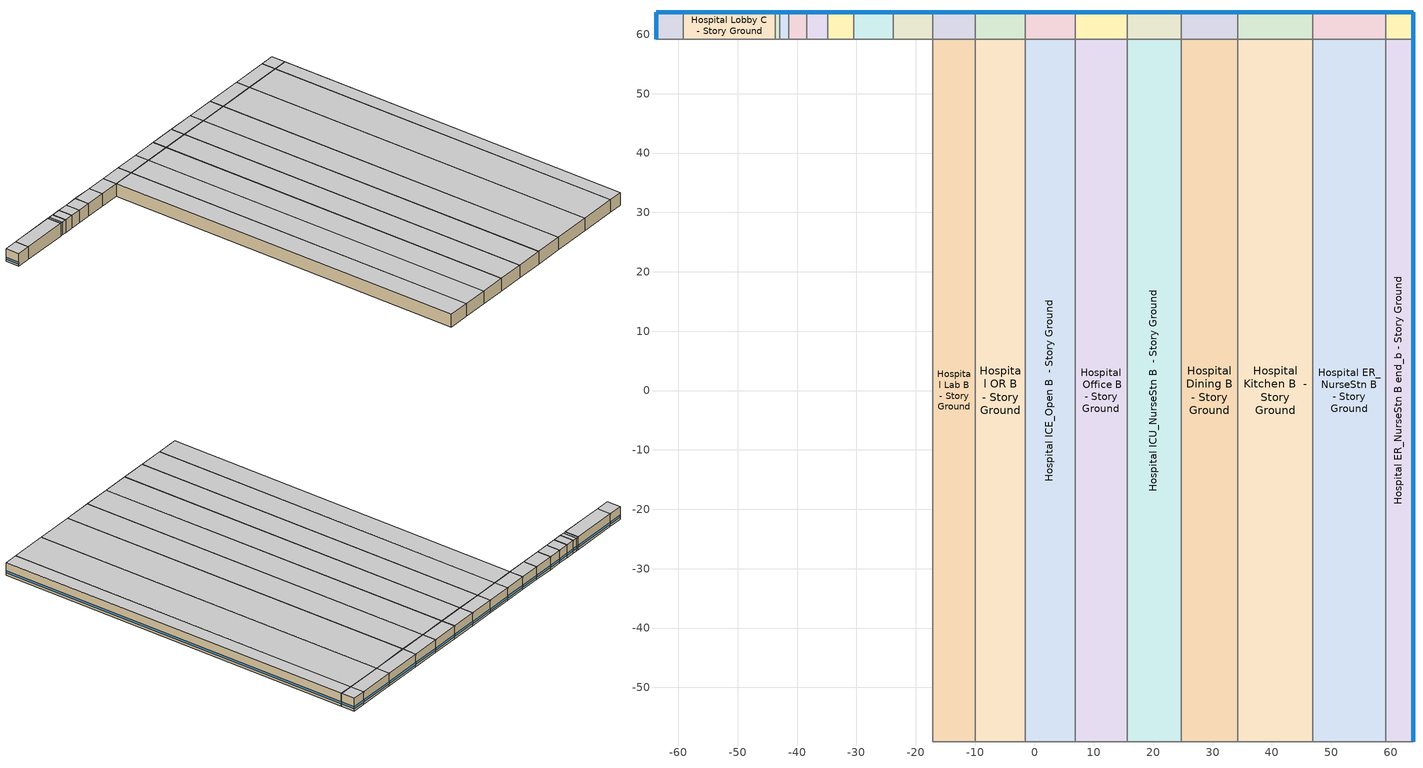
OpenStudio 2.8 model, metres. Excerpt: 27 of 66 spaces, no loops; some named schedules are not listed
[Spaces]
Hospital Lobby C end_a - Story Ground
 floor ground: -63.75,59.18 -63.75,63.75 -59.18,63.75 -59.18,59.18 z0
 wall outside: -59.18,63.75 -63.75,63.75 -63.75,59.18 z0:4.27
 wall to Hospital Lobby C  - Story Ground: -59.18,59.18 -59.18,63.75 z0:4.27
 wall to Hospital Lobby B end_a - Story Ground: -63.75,59.18 -59.18,59.18 z0:4.27
 window: -63.75,63.73 -63.75,59.21 / -59.21,63.75 -63.73,63.75 z0.76:1.45
 ceiling adiabatic (Typical Interior Ceiling): -59.18,59.18 -59.18,63.75 -63.75,63.75 -63.75,59.18 z4.27
Hospital Lobby C  - Story Ground
 floor ground: -59.18,59.18 -59.18,63.75 -43.65,63.75 -43.65,59.18 z0
 wall outside: -43.65,63.75 -59.18,63.75 z0:4.27
 wall to Hospital ER_Trauma C  - Story Ground: -43.65,59.18 -43.65,63.75 z0:4.27
 wall to Hospital Lobby B  - Story Ground: -59.18,59.18 -43.65,59.18 z0:4.27
 window: -43.67,63.75 -59.16,63.75 z0.76:1.45
 ceiling adiabatic (Typical Interior Ceiling): -43.65,59.18 -43.65,63.75 -59.18,63.75 -59.18,59.18 z4.27
Hospital ER_Trauma C  - Story Ground
 floor ground: -43.65,59.18 -43.65,63.75 -42.88,63.75 -42.88,59.18 z0
 wall outside: -42.88,63.75 -43.65,63.75 z0:4.27
 wall to Hospital ER_Triage C  - Story Ground: -42.88,59.18 -42.88,63.75 z0:4.27
 wall to Hospital ER_Trauma B  - Story Ground: -43.65,59.18 -42.88,59.18 z0:4.27
 window: -42.91,63.75 -43.62,63.75 z0.76:1.49
 ceiling adiabatic (Typical Interior Ceiling): -42.88,59.18 -42.88,63.75 -43.65,63.75 -43.65,59.18 z4.27
Hospital ER_Triage C  - Story Ground
 floor ground: -42.88,59.18 -42.88,63.75 -41.35,63.75 -41.35,59.18 z0
 wall outside: -41.35,63.75 -42.88,63.75 z0:4.27
 wall to Hospital ER_Exam C  - Story Ground: -41.35,59.18 -41.35,63.75 z0:4.27
 wall to Hospital ER_Triage B  - Story Ground: -42.88,59.18 -41.35,59.18 z0:4.27
 window: -41.38,63.75 -42.86,63.75 z0.76:1.47
 ceiling adiabatic (Typical Interior Ceiling): -41.35,59.18 -41.35,63.75 -42.88,63.75 -42.88,59.18 z4.27
Hospital ER_Exam C  - Story Ground
 floor ground: -41.35,59.18 -41.35,63.75 -38.32,63.75 -38.32,59.18 z0
 wall outside: -38.32,63.75 -41.35,63.75 z0:4.27
 wall to Hospital ICU_PatRm C  - Story Ground: -38.32,59.18 -38.32,63.75 z0:4.27
 wall to Hospital ER_Exam B  - Story Ground: -41.35,59.18 -38.32,59.18 z0:4.27
 window: -38.35,63.75 -41.33,63.75 z0.76:1.46
 ceiling adiabatic (Typical Interior Ceiling): -38.32,59.18 -38.32,63.75 -41.35,63.75 -41.35,59.18 z4.27
Hospital ICU_PatRm C  - Story Ground
 floor ground: -38.32,59.18 -38.32,63.75 -34.8,63.75 -34.8,59.18 z0
 wall outside: -34.8,63.75 -38.32,63.75 z0:4.27
 wall to Hospital NurseStn C  - Story Ground: -34.8,59.18 -34.8,63.75 z0:4.27
 wall to Hospital ICU_PatRm B  - Story Ground: -38.32,59.18 -34.8,59.18 z0:4.27
 window: -34.83,63.75 -38.3,63.75 z0.76:1.45
 ceiling adiabatic (Typical Interior Ceiling): -34.8,59.18 -34.8,63.75 -38.32,63.75 -38.32,59.18 z4.27
Hospital NurseStn C  - Story Ground
 floor ground: -34.8,59.18 -34.8,63.75 -30.44,63.75 -30.44,59.18 z0
 wall outside: -30.44,63.75 -34.8,63.75 z0:4.27
 wall to Hospital PhysTherapy C  - Story Ground: -30.44,59.18 -30.44,63.75 z0:4.27
 wall to Hospital NurseStn B  - Story Ground: -34.8,59.18 -30.44,59.18 z0:4.27
 window: -30.47,63.75 -34.78,63.75 z0.76:1.45
 ceiling adiabatic (Typical Interior Ceiling): -30.44,59.18 -30.44,63.75 -34.8,63.75 -34.8,59.18 z4.27
Hospital PhysTherapy C  - Story Ground
 floor ground: -30.44,59.18 -30.44,63.75 -23.8,63.75 -23.8,59.18 z0
 wall outside: -23.8,63.75 -30.44,63.75 z0:4.27
 wall to Hospital Radiology C  - Story Ground: -23.8,59.18 -23.8,63.75 z0:4.27
 wall to Hospital PhysTherapy B  - Story Ground: -30.44,59.18 -23.8,59.18 z0:4.27
 window: -23.83,63.75 -30.42,63.75 z0.76:1.45
 ceiling adiabatic (Typical Interior Ceiling): -23.8,59.18 -23.8,63.75 -30.44,63.75 -30.44,59.18 z4.27
Hospital Radiology C  - Story Ground
 floor ground: -23.8,59.18 -23.8,63.75 -17.16,63.75 -17.16,59.18 z0
 wall outside: -17.16,63.75 -23.8,63.75 z0:4.27
 wall to Hospital Lab C  - Story Ground: -17.16,59.18 -17.16,63.75 z0:4.27
 wall to Hospital Radiology B  - Story Ground: -23.8,59.18 -17.16,59.18 z0:4.27
 window: -17.19,63.75 -23.78,63.75 z0.76:1.45
 ceiling adiabatic (Typical Interior Ceiling): -17.16,59.18 -17.16,63.75 -23.8,63.75 -23.8,59.18 z4.27
Hospital Lab B  - Story Ground
 floor ground: -17.16,-59.18 -17.16,59.18 -9.94,59.18 -9.94,-59.18 z0
 wall to Hospital Radiology B  - Story Ground: -17.16,59.18 -17.16,-59.18 z0:4.27
 wall to Hospital Lab C  - Story Ground: -9.94,59.18 -17.16,59.18 z0:4.27
 wall to Hospital OR B  - Story Ground: -9.94,-59.18 -9.94,59.18 z0:4.27
 wall to Hospital Lab A  - Story Ground: -17.16,-59.18 -9.94,-59.18 z0:4.27
 ceiling adiabatic (Typical Interior Ceiling): -9.94,-59.18 -9.94,59.18 -17.16,59.18 -17.16,-59.18 z4.27
Hospital Lab C  - Story Ground
 floor ground: -17.16,59.18 -17.16,63.75 -9.94,63.75 -9.94,59.18 z0
 wall outside: -9.94,63.75 -17.16,63.75 z0:4.27
 wall to Hospital OR C  - Story Ground: -9.94,59.18 -9.94,63.75 z0:4.27
 window: -9.96,63.75 -17.14,63.75 z0.76:1.45
 ceiling adiabatic (Typical Interior Ceiling): -9.94,59.18 -9.94,63.75 -17.16,63.75 -17.16,59.18 z4.27
Hospital OR B  - Story Ground
 floor ground: -9.94,-59.18 -9.94,59.18 -1.58,59.18 -1.58,-59.18 z0
 wall to Hospital OR C  - Story Ground: -1.58,59.18 -9.94,59.18 z0:4.27
 wall to Hospital ICE_Open B  - Story Ground: -1.58,-59.18 -1.58,59.18 z0:4.27
 wall to Hospital OR A  - Story Ground: -9.94,-59.18 -1.58,-59.18 z0:4.27
 ceiling adiabatic (Typical Interior Ceiling): -1.58,-59.18 -1.58,59.18 -9.94,59.18 -9.94,-59.18 z4.27
Hospital OR C  - Story Ground
 floor ground: -9.94,59.18 -9.94,63.75 -1.58,63.75 -1.58,59.18 z0
 wall outside: -1.58,63.75 -9.94,63.75 z0:4.27
 wall to Hospital ICE_Open C  - Story Ground: -1.58,59.18 -1.58,63.75 z0:4.27
 window: -1.61,63.75 -9.91,63.75 z0.76:1.45
 ceiling adiabatic (Typical Interior Ceiling): -1.58,59.18 -1.58,63.75 -9.94,63.75 -9.94,59.18 z4.27
Hospital ICE_Open B  - Story Ground
 floor ground: -1.58,-59.18 -1.58,59.18 6.83,59.18 6.83,-59.18 z0
 wall to Hospital ICE_Open C  - Story Ground: 6.83,59.18 -1.58,59.18 z0:4.27
 wall to Hospital Office B  - Story Ground: 6.83,-59.18 6.83,59.18 z0:4.27
 wall to Hospital ICE_Open A  - Story Ground: -1.58,-59.18 6.83,-59.18 z0:4.27
 ceiling adiabatic (Typical Interior Ceiling): 6.83,-59.18 6.83,59.18 -1.58,59.18 -1.58,-59.18 z4.27
Hospital ICE_Open C  - Story Ground
 floor ground: -1.58,59.18 -1.58,63.75 6.83,63.75 6.83,59.18 z0
 wall outside: 6.83,63.75 -1.58,63.75 z0:4.27
 wall to Hospital Office C  - Story Ground: 6.83,59.18 6.83,63.75 z0:4.27
 window: 6.81,63.75 -1.56,63.75 z0.76:1.45
 ceiling adiabatic (Typical Interior Ceiling): 6.83,59.18 6.83,63.75 -1.58,63.75 -1.58,59.18 z4.27
Hospital Office B  - Story Ground
 floor ground: 6.83,-59.18 6.83,59.18 15.58,59.18 15.58,-59.18 z0
 wall to Hospital Office C  - Story Ground: 15.58,59.18 6.83,59.18 z0:4.27
 wall to Hospital ICU_NurseStn B  - Story Ground: 15.58,-59.18 15.58,59.18 z0:4.27
 wall to Hospital Office A  - Story Ground: 6.83,-59.18 15.58,-59.18 z0:4.27
 ceiling adiabatic (Typical Interior Ceiling): 15.58,-59.18 15.58,59.18 6.83,59.18 6.83,-59.18 z4.27
Hospital Office C  - Story Ground
 floor ground: 6.83,59.18 6.83,63.75 15.58,63.75 15.58,59.18 z0
 wall outside: 15.58,63.75 6.83,63.75 z0:4.27
 wall to Hospital ICU_NurseStn C  - Story Ground: 15.58,59.18 15.58,63.75 z0:4.27
 window: 15.56,63.75 6.86,63.75 z0.76:1.45
 ceiling adiabatic (Typical Interior Ceiling): 15.58,59.18 15.58,63.75 6.83,63.75 6.83,59.18 z4.27
Hospital ICU_NurseStn B  - Story Ground
 floor ground: 15.58,-59.18 15.58,59.18 24.7,59.18 24.7,-59.18 z0
 wall to Hospital ICU_NurseStn C  - Story Ground: 24.7,59.18 15.58,59.18 z0:4.27
 wall to Hospital Dining B  - Story Ground: 24.7,-59.18 24.7,59.18 z0:4.27
 wall to Hospital ICU_NurseStn A  - Story Ground: 15.58,-59.18 24.7,-59.18 z0:4.27
 ceiling adiabatic (Typical Interior Ceiling): 24.7,-59.18 24.7,59.18 15.58,59.18 15.58,-59.18 z4.27
Hospital ICU_NurseStn C  - Story Ground
 floor ground: 15.58,59.18 15.58,63.75 24.7,63.75 24.7,59.18 z0
 wall outside: 24.7,63.75 15.58,63.75 z0:4.27
 wall to Hospital Dining C  - Story Ground: 24.7,59.18 24.7,63.75 z0:4.27
 window: 24.68,63.75 15.61,63.75 z0.76:1.45
 ceiling adiabatic (Typical Interior Ceiling): 24.7,59.18 24.7,63.75 15.58,63.75 15.58,59.18 z4.27
Hospital Dining B  - Story Ground
 floor ground: 24.7,-59.18 24.7,59.18 34.22,59.18 34.22,-59.18 z0
 wall to Hospital Dining C  - Story Ground: 34.22,59.18 24.7,59.18 z0:4.27
 wall to Hospital Kitchen B  - Story Ground: 34.22,-59.18 34.22,59.18 z0:4.27
 wall to Hospital Dining A  - Story Ground: 24.7,-59.18 34.22,-59.18 z0:4.27
 ceiling adiabatic (Typical Interior Ceiling): 34.22,-59.18 34.22,59.18 24.7,59.18 24.7,-59.18 z4.27
Hospital Dining C  - Story Ground
 floor ground: 24.7,59.18 24.7,63.75 34.22,63.75 34.22,59.18 z0
 wall outside: 34.22,63.75 24.7,63.75 z0:4.27
 wall to Hospital Kitchen C  - Story Ground: 34.22,59.18 34.22,63.75 z0:4.27
 window: 34.2,63.75 24.73,63.75 z0.76:1.45
 ceiling adiabatic (Typical Interior Ceiling): 34.22,59.18 34.22,63.75 24.7,63.75 24.7,59.18 z4.27
Hospital Kitchen B  - Story Ground
 floor ground: 34.22,-59.18 34.22,59.18 46.89,59.18 46.89,-59.18 z0
 wall to Hospital Kitchen C  - Story Ground: 46.89,59.18 34.22,59.18 z0:4.27
 wall to Hospital ER_NurseStn B  - Story Ground: 46.89,-59.18 46.89,59.18 z0:4.27
 wall to Hospital Kitchen A  - Story Ground: 34.22,-59.18 46.89,-59.18 z0:4.27
 ceiling adiabatic (Typical Interior Ceiling): 46.89,-59.18 46.89,59.18 34.22,59.18 34.22,-59.18 z4.27
Hospital Kitchen C  - Story Ground
 floor ground: 34.22,59.18 34.22,63.75 46.89,63.75 46.89,59.18 z0
 wall outside: 46.89,63.75 34.22,63.75 z0:4.27
 wall to Hospital ER_NurseStn C  - Story Ground: 46.89,59.18 46.89,63.75 z0:4.27
 window: 46.87,63.75 34.25,63.75 z0.76:1.45
 ceiling adiabatic (Typical Interior Ceiling): 46.89,59.18 46.89,63.75 34.22,63.75 34.22,59.18 z4.27
Hospital ER_NurseStn B  - Story Ground
 floor ground: 46.89,-59.18 46.89,59.18 59.18,59.18 59.18,-59.18 z0
 wall to Hospital ER_NurseStn C  - Story Ground: 59.18,59.18 46.89,59.18 z0:4.27
 wall to Hospital ER_NurseStn B end_b - Story Ground: 59.18,-59.18 59.18,59.18 z0:4.27
 wall to Hospital ER_NurseStn A  - Story Ground: 46.89,-59.18 59.18,-59.18 z0:4.27
 ceiling adiabatic (Typical Interior Ceiling): 59.18,-59.18 59.18,59.18 46.89,59.18 46.89,-59.18 z4.27
Hospital ER_NurseStn C  - Story Ground
 floor ground: 46.89,59.18 46.89,63.75 59.18,63.75 59.18,59.18 z0
 wall outside: 59.18,63.75 46.89,63.75 z0:4.27
 wall to Hospital ER_NurseStn C end_b - Story Ground: 59.18,59.18 59.18,63.75 z0:4.27
 window: 59.16,63.75 46.92,63.75 z0.76:1.45
 ceiling adiabatic (Typical Interior Ceiling): 59.18,59.18 59.18,63.75 46.89,63.75 46.89,59.18 z4.27
Hospital ER_NurseStn B end_b - Story Ground
 floor ground: 59.18,-59.18 59.18,59.18 63.75,59.18 63.75,-59.18 z0
 wall outside: 63.75,-59.18 63.75,59.18 z0:4.27
 wall to Hospital ER_NurseStn C end_b - Story Ground: 63.75,59.18 59.18,59.18 z0:4.27
 wall to Hospital ER_NurseStn A end_b - Story Ground: 59.18,-59.18 63.75,-59.18 z0:4.27
 window: 63.75,-59.16 63.75,59.16 z0.76:1.45
 ceiling adiabatic (Typical Interior Ceiling): 63.75,-59.18 63.75,59.18 59.18,59.18 59.18,-59.18 z4.27
Hospital ER_NurseStn C end_b - Story Ground
 floor ground: 59.18,59.18 59.18,63.75 63.75,63.75 63.75,59.18 z0
 wall outside: 63.75,59.18 63.75,63.75 59.18,63.75 z0:4.27
 window: 63.75,59.21 63.75,63.73 / 63.73,63.75 59.21,63.75 z0.76:1.45
 ceiling adiabatic (Typical Interior Ceiling): 63.75,59.18 63.75,63.75 59.18,63.75 59.18,59.18 z4.27
[Site]
Dodge Co_WI_USA: Latitude {deg}=43.43; Longitude {deg}=-88.7; Time Zone {hr}=-6; Elevation {m}=285; Terrain=City
[Site:WaterMainsTemperature]
Calculation Method=Correlation; Annual Average Outdoor Air Temperature {C}=8.76917; Maximum Difference In Monthly Average Outdoor Air Temperatures {deltaC}=28.25
[SizingPeriod:DesignDay] Daily Dry-Bulb Temperature Range {deltaC}=10.1; Barometric Pressure {Pa}=97948; Wind Speed {m/s}=4.8; Wind Direction {deg}=210; Sky Clearness=0; Rain Indicator=0; Snow Indicator=0; Day of Month=21; Month=7; Day Type=SummerDesignDay; Daylight Saving Time Indicator=0; Dry-Bulb Temperature Range Modifier Type=DefaultMultipliers; Solar Model Indicator=ASHRAETau; ASHRAE Taub=0.391; ASHRAE Taud=2.254
Name | Maximum Dry-Bulb Temperature {C} | Humidity Indicating Conditions at Maximum Dry-Bulb | Humidity Indicating Type
Dodge Co Ann Clg .4% Condns DB=>MWB 1 | 31.1 | 23.9 | Wetbulb
Dodge Co Ann Clg .4% Condns WB=>MDB 1 | 28.9 | 25.5 | Wetbulb
Dodge Co Ann Clg 1% Condns DB=>MWB 1 | 29 | 22.5 | Wetbulb
Dodge Co Ann Clg 2% Condns DP=>MDB 1 | 25.3 | 22.4 | Dewpoint
[ClimateZones]
Climate Zone Institution Name 1=ASHRAE; Climate Zone Document Name 1=ANSI/ASHRAE Standard 169; Climate Zone Document Year 1=2006; Climate Zone Value 1=ASHRAE 169-2013-6A
[Building]
ComStock DOE Ref Pre-1980|Hospital: North Axis {deg}=180; Default Construction Set=Res ComStock DOE Ref Pre-1980 - Hospital - ASHRAE 169-2013-6A; Default Schedule Set=Building Default Schedule Set; Standards Building Type=Hospital
[Site:GroundTemperature:BuildingSurface]
19.332, 19.336, 19.402, 19.499, 20.187, 21.576, 22.125, 22.272, 20.641, 19.872, 19.644, 19.476
[DefaultConstructionSet]
Res ComStock DOE Ref Pre-1980 - Hospital - ASHRAE 169-2013-6A: Default Exterior Surface Constructions=Default Surface Constructions 1; Default Interior Surface Constructions=Default Surface Constructions 2; Default Ground Contact Surface Constructions=Default Surface Constructions 3; Default Exterior SubSurface Constructions=Default Sub Surface Constructions 1; Default Interior SubSurface Constructions=Default Sub Surface Constructions 2; Interior Partition Construction=Typical Interior Partition
[DefaultSurfaceConstructions]
Name | Floor Construction | Wall Construction | Roof Ceiling Construction
Default Surface Constructions 1 | Typical Insulated Exterior Mass Floor | Typical Insulated Exterior Mass Wall R-6.9 | Typical IEAD Roof R-16.67
Default Surface Constructions 2 | Typical Interior Floor | Typical Interior Wall | Typical Interior Ceiling
Default Surface Constructions 3 | ext-slab | Typical Insulated Basement Mass Wall
[Construction]
Typical Insulated Exterior Mass Floor: 4 in. Normalweight Concrete Floor, Typical Carpet Pad
Typical Insulated Exterior Mass Wall R-6.9: 1IN Stucco, 8IN CONCRETE HW RefBldg, Typical Insulation R-4.51, 1/2IN Gypsum
Typical IEAD Roof R-16.67: Roof Membrane, Typical Insulation R-15.55, Metal Roof Surface
Typical Interior Floor: 100mm Normalweight concrete floor, CP02 CARPET PAD
Typical Interior Wall: G01 13mm gypsum board, G01 13mm gypsum board
Typical Interior Ceiling: CP02 CARPET PAD, 100mm Normalweight concrete floor
ext-slab: 6 in. Normalweight Concrete Floor
Typical Insulated Basement Mass Wall: 8 in. Concrete Block Basement Wall
U 0.62 SHGC 0.41 Simple Glazing Window U-0.62 SHGC 0.41: U 0.62 SHGC 0.41 Simple Glazing U-1.23 SHGC 0.41
U 0.62 SHGC 0.41 Simple Glazing Window U-0.62 SHGC 0.41 1: U 0.62 SHGC 0.41 Simple Glazing U-1.23 SHGC 0.41 1
Typical Insulated Metal Door: F08 Metal surface, Typical Insulation
U 0.88 SHGC 0.16 Sgl Ref-A-L Clr 6mm: REF A CLEAR LO 6MM
Typical Overhead Door: Typical Insulation
Typical Interior Window: Clear 3mm
Typical Interior Door; Typical Interior Partition: G05 25mm wood
InteriorFurnishings 1: Std Wood 6inch 1
[Material:NoMass] Roughness=Smooth; Thermal Absorptance=0.9; Solar Absorptance=0.7
Name | Thermal Resistance {m2-K/W} | Visible Absorptance
Typical Insulation R-4.51 | 0.793917 | 0.7
Typical Carpet Pad; CP02 CARPET PAD | 0.21648 | 0.8
Typical Insulation R-15.55 | 2.73841 | 0.7
Typical Insulation | 0.0282222 | 0.7
[Material]
Name | Roughness | Thickness {m} | Conductivity {W/m-K} | Density {kg/m3} | Specific Heat {J/kg-K} | Thermal Absorptance | Solar Absorptance | Visible Absorptance
4 in. Normalweight Concrete Floor | MediumRough | 0.1016 | 2.31 | 2322 | 832 | 0.9 | 0.7 | 0.7
1IN Stucco | Smooth | 0.0253 | 0.6918 | 1858 | 837 | 0.9 | 0.7 | 0.92
8IN CONCRETE HW RefBldg | Rough | 0.2032 | 1.311 | 2240 | 836.8 | 0.9 | 0.7 | 0.7
1/2IN Gypsum | Smooth | 0.0127 | 0.16 | 784.9 | 830 | 0.9 | 0.4 | 0.4
Roof Membrane | VeryRough | 0.0095 | 0.16 | 1121.29 | 1460 | 0.9 | 0.7 | 0.7
Metal Roof Surface; F08 Metal surface | Smooth | 0.0008 | 45.28 | 7824 | 500 | 0.9 | 0.7 | 0.7
100mm Normalweight concrete floor | MediumRough | 0.1016 | 2.31045 | 2322 | 832.557 |  | 0 | 0
G01 13mm gypsum board | Smooth | 0.0127 | 0.160031 | 800.001 | 1090.73 | 0.9 | 0.7 | 0.5
6 in. Normalweight Concrete Floor | MediumRough | 0.1524 | 2.31 | 2322 | 832 | 0.9 | 0.7 | 0.7
8 in. Concrete Block Basement Wall | MediumRough | 0.2032 | 1.326 | 1842 | 912 | 0.9 | 0.7 | 0.7
G05 25mm wood | MediumSmooth | 0.0254 | 0.15 | 608 | 1630 | 0.9 | 0.5 | 0.5
Std Wood 6inch 1 | MediumSmooth | 0.15 | 0.12 | 540 | 1210 | 0.9 | 0.7 | 0.7
[DefaultSubSurfaceConstructions]
Name | Fixed Window Construction | Operable Window Construction | Door Construction | Glass Door Construction | Overhead Door Construction | Tubular Daylight Dome Construction | Tubular Daylight Diffuser Construction
Default Sub Surface Constructions 1 | U 0.62 SHGC 0.41 Simple Glazing Window U-0.62 SHGC 0.41 | U 0.62 SHGC 0.41 Simple Glazing Window U-0.62 SHGC 0.41 1 | Typical Insulated Metal Door | U 0.88 SHGC 0.16 Sgl Ref-A-L Clr 6mm | Typical Overhead Door | Typical Interior Window | Typical Interior Window
Default Sub Surface Constructions 2 | Typical Interior Window | Typical Interior Window | Typical Interior Door
[WindowMaterial:SimpleGlazingSystem] U-Factor {W/m2-K}=7; Solar Heat Gain Coefficient=0.41; Visible Transmittance=0.32
U 0.62 SHGC 0.41 Simple Glazing U-1.23 SHGC 0.41; U 0.62 SHGC 0.41 Simple Glazing U-1.23 SHGC 0.41 1
[WindowMaterial:Glazing] Optical Data Type=SpectralAverage; Infrared Transmittance at Normal Incidence=0; Front Side Infrared Hemispherical Emissivity=0.84; Conductivity {W/m-K}=0.9; Dirt Correction Factor for Solar and Visible Transmittance=1; Solar Diffusing=No
Name | Thickness {m} | Solar Transmittance at Normal Incidence | Front Side Solar Reflectance at Normal Incidence | Back Side Solar Reflectance at Normal Incidence | Visible Transmittance at Normal Incidence | Front Side Visible Reflectance at Normal Incidence | Back Side Visible Reflectance at Normal Incidence | Back Side Infrared Hemispherical Emissivity
REF A CLEAR LO 6MM | 0.006 | 0.066 | 0.341 | 0.493 | 0.08 | 0.41 | 0.37 | 0.4
Clear 3mm | 0.003 | 0.837 | 0.075 | 0.075 | 0.898 | 0.081 | 0.081 | 0.84
[SpaceType] Standards Building Type=Hospital
Name | Default Schedule Set | Design Specification Outdoor Air Object | Standards Space Type
Hospital ER_Trauma - ComStock DOE Ref Pre-1980 | Hospital ER_Trauma Schedule Set | Hospital ER_Trauma Ventilation | ER_Trauma
Hospital ER_Triage - ComStock DOE Ref Pre-1980 | Hospital ER_Triage Schedule Set | Hospital ER_Triage Ventilation | ER_Triage
Hospital ER_Exam - ComStock DOE Ref Pre-1980 | Hospital ER_Exam Schedule Set | Hospital ER_Exam Ventilation | ER_Exam
Hospital ICU_PatRm - ComStock DOE Ref Pre-1980 | Hospital ICU_PatRm Schedule Set | Hospital ICU_PatRm Ventilation | ICU_PatRm
Hospital PhysTherapy - ComStock DOE Ref Pre-1980 | Hospital PhysTherapy Schedule Set | Hospital PhysTherapy Ventilation | PhysTherapy
Hospital Radiology - ComStock DOE Ref Pre-1980 | Hospital Radiology Schedule Set | Hospital Radiology Ventilation | Radiology
Hospital Lab - ComStock DOE Ref Pre-1980 | Hospital Lab Schedule Set | Hospital Lab Ventilation | Lab
Hospital OR - ComStock DOE Ref Pre-1980 | Hospital OR Schedule Set | Hospital OR Ventilation | OR
Hospital ICE_Open - ComStock DOE Ref Pre-1980 | Hospital ICE_Open Schedule Set | Hospital ICE_Open Ventilation | ICE_Open
Hospital Office - ComStock DOE Ref Pre-1980 | Hospital Office Schedule Set | Hospital Office Ventilation | Office
Hospital ICU_NurseStn - ComStock DOE Ref Pre-1980 | Hospital ICU_NurseStn Schedule Set | Hospital ICU_NurseStn Ventilation | ICU_NurseStn
Hospital Dining - ComStock DOE Ref Pre-1980 | Hospital Dining Schedule Set | Hospital Dining Ventilation | Dining
Hospital Kitchen - ComStock DOE Ref Pre-1980 | Hospital Kitchen Schedule Set | Hospital Kitchen Ventilation | Kitchen
Hospital ER_NurseStn - ComStock DOE Ref Pre-1980 | Hospital ER_NurseStn Schedule Set | Hospital ER_NurseStn Ventilation | ER_NurseStn
Hospital Lobby - ComStock DOE Ref Pre-1980 | Hospital Lobby Schedule Set | Hospital Lobby Ventilation | Lobby
Hospital NurseStn - ComStock DOE Ref Pre-1980 | Hospital NurseStn Schedule Set | Hospital NurseStn Ventilation | NurseStn
[BuildingStory]
Story Ground: Nominal Z Coordinate {m}=0; Nominal Floor to Floor Height {m}=4.2672
[Space] Building Story=Story Ground
Name | Space Type | Thermal Zone
Hospital Lobby C end_a - Story Ground | Hospital Lobby - ComStock DOE Ref Pre-1980 | Zone Hospital Lobby C end_a - Story Ground
Hospital Lobby C  - Story Ground | Hospital Lobby - ComStock DOE Ref Pre-1980 | Zone Hospital Lobby C  - Story Ground
Hospital ER_Trauma C  - Story Ground | Hospital ER_Trauma - ComStock DOE Ref Pre-1980 | Zone Hospital ER_Trauma C  - Story Ground
Hospital ER_Triage C  - Story Ground | Hospital ER_Triage - ComStock DOE Ref Pre-1980 | Zone Hospital ER_Triage C  - Story Ground
Hospital ER_Exam C  - Story Ground | Hospital ER_Exam - ComStock DOE Ref Pre-1980 | Zone Hospital ER_Exam C  - Story Ground
Hospital ICU_PatRm C  - Story Ground | Hospital ICU_PatRm - ComStock DOE Ref Pre-1980 | Zone Hospital ICU_PatRm C  - Story Ground
Hospital NurseStn C  - Story Ground | Hospital NurseStn - ComStock DOE Ref Pre-1980 | Zone Hospital NurseStn C  - Story Ground
Hospital PhysTherapy C  - Story Ground | Hospital PhysTherapy - ComStock DOE Ref Pre-1980 | Zone Hospital PhysTherapy C  - Story Ground
Hospital Radiology C  - Story Ground | Hospital Radiology - ComStock DOE Ref Pre-1980 | Zone Hospital Radiology C  - Story Ground
Hospital Lab B  - Story Ground | Hospital Lab - ComStock DOE Ref Pre-1980 | Zone Hospital Lab B  - Story Ground
Hospital Lab C  - Story Ground | Hospital Lab - ComStock DOE Ref Pre-1980 | Zone Hospital Lab C  - Story Ground
Hospital OR B  - Story Ground | Hospital OR - ComStock DOE Ref Pre-1980 | Zone Hospital OR B  - Story Ground
Hospital OR C  - Story Ground | Hospital OR - ComStock DOE Ref Pre-1980 | Zone Hospital OR C  - Story Ground
Hospital ICE_Open B  - Story Ground | Hospital ICE_Open - ComStock DOE Ref Pre-1980 | Zone Hospital ICE_Open B  - Story Ground
Hospital ICE_Open C  - Story Ground | Hospital ICE_Open - ComStock DOE Ref Pre-1980 | Zone Hospital ICE_Open C  - Story Ground
Hospital Office B  - Story Ground | Hospital Office - ComStock DOE Ref Pre-1980 | Zone Hospital Office B  - Story Ground
Hospital Office C  - Story Ground | Hospital Office - ComStock DOE Ref Pre-1980 | Zone Hospital Office C  - Story Ground
Hospital ICU_NurseStn B  - Story Ground | Hospital ICU_NurseStn - ComStock DOE Ref Pre-1980 | Zone Hospital ICU_NurseStn B  - Story Ground
Hospital ICU_NurseStn C  - Story Ground | Hospital ICU_NurseStn - ComStock DOE Ref Pre-1980 | Zone Hospital ICU_NurseStn C  - Story Ground
Hospital Dining B  - Story Ground | Hospital Dining - ComStock DOE Ref Pre-1980 | Zone Hospital Dining B  - Story Ground
Hospital Dining C  - Story Ground | Hospital Dining - ComStock DOE Ref Pre-1980 | Zone Hospital Dining C  - Story Ground
Hospital Kitchen B  - Story Ground | Hospital Kitchen - ComStock DOE Ref Pre-1980 | Zone Hospital Kitchen B  - Story Ground
Hospital Kitchen C  - Story Ground | Hospital Kitchen - ComStock DOE Ref Pre-1980 | Zone Hospital Kitchen C  - Story Ground
Hospital ER_NurseStn B  - Story Ground | Hospital ER_NurseStn - ComStock DOE Ref Pre-1980 | Zone Hospital ER_NurseStn B  - Story Ground
Hospital ER_NurseStn C  - Story Ground | Hospital ER_NurseStn - ComStock DOE Ref Pre-1980 | Zone Hospital ER_NurseStn C  - Story Ground
Hospital ER_NurseStn B end_b - Story Ground | Hospital ER_NurseStn - ComStock DOE Ref Pre-1980 | Zone Hospital ER_NurseStn B end_b - Story Ground
Hospital ER_NurseStn C end_b - Story Ground | Hospital ER_NurseStn - ComStock DOE Ref Pre-1980 | Zone Hospital ER_NurseStn C end_b - Story Ground
[ThermalZone] Multiplier=1; Use Ideal Air Loads=No
Name | Thermostat
Zone Hospital Lobby C end_a - Story Ground | Hospital Lobby - ComStock DOE Ref Pre-1980 Thermostat 1
Zone Hospital Lobby C  - Story Ground | Hospital Lobby - ComStock DOE Ref Pre-1980 Thermostat
Zone Hospital ER_Trauma C  - Story Ground | Hospital ER_Trauma - ComStock DOE Ref Pre-1980 Thermostat
Zone Hospital ER_Triage C  - Story Ground | Hospital ER_Triage - ComStock DOE Ref Pre-1980 Thermostat 1
Zone Hospital ER_Exam C  - Story Ground | Hospital ER_Exam - ComStock DOE Ref Pre-1980 Thermostat 2
Zone Hospital ICU_PatRm C  - Story Ground | Hospital ICU_PatRm - ComStock DOE Ref Pre-1980 Thermostat
Zone Hospital NurseStn C  - Story Ground | Hospital NurseStn - ComStock DOE Ref Pre-1980 Thermostat 7
Zone Hospital PhysTherapy C  - Story Ground | Hospital PhysTherapy - ComStock DOE Ref Pre-1980 Thermostat 1
Zone Hospital Radiology C  - Story Ground | Hospital Radiology - ComStock DOE Ref Pre-1980 Thermostat
Zone Hospital Lab B  - Story Ground | Hospital Lab - ComStock DOE Ref Pre-1980 Thermostat 1
Zone Hospital Lab C  - Story Ground | Hospital Lab - ComStock DOE Ref Pre-1980 Thermostat 2
Zone Hospital OR B  - Story Ground | Hospital OR - ComStock DOE Ref Pre-1980 Thermostat
Zone Hospital OR C  - Story Ground | Hospital OR - ComStock DOE Ref Pre-1980 Thermostat 2
Zone Hospital ICE_Open B  - Story Ground; Zone Hospital ICE_Open C  - Story Ground
Zone Hospital Office B  - Story Ground | Hospital Office - ComStock DOE Ref Pre-1980 Thermostat 1
Zone Hospital Office C  - Story Ground | Hospital Office - ComStock DOE Ref Pre-1980 Thermostat 2
Zone Hospital ICU_NurseStn B  - Story Ground | Hospital ICU_NurseStn - ComStock DOE Ref Pre-1980 Thermostat 1
Zone Hospital ICU_NurseStn C  - Story Ground | Hospital ICU_NurseStn - ComStock DOE Ref Pre-1980 Thermostat 2
Zone Hospital Dining B  - Story Ground | Hospital Dining - ComStock DOE Ref Pre-1980 Thermostat 2
Zone Hospital Dining C  - Story Ground | Hospital Dining - ComStock DOE Ref Pre-1980 Thermostat
Zone Hospital Kitchen B  - Story Ground | Hospital Kitchen - ComStock DOE Ref Pre-1980 Thermostat 1
Zone Hospital Kitchen C  - Story Ground | Hospital Kitchen - ComStock DOE Ref Pre-1980 Thermostat
Zone Hospital ER_NurseStn B  - Story Ground | Hospital ER_NurseStn - ComStock DOE Ref Pre-1980 Thermostat 2
Zone Hospital ER_NurseStn C  - Story Ground | Hospital ER_NurseStn - ComStock DOE Ref Pre-1980 Thermostat 1
Zone Hospital ER_NurseStn B end_b - Story Ground | Hospital ER_NurseStn - ComStock DOE Ref Pre-1980 Thermostat
Zone Hospital ER_NurseStn C end_b - Story Ground | Hospital ER_NurseStn - ComStock DOE Ref Pre-1980 Thermostat 4
[People:Definition] Number of People Calculation Method=People/Area; Fraction Radiant=0.3
Name | People per Space Floor Area {person/m2}
Hospital NurseStn People Definition; Hospital Lobby People Definition | 0.0768543
Hospital ER_NurseStn People Definition | 0.0672744
Hospital ICU_NurseStn People Definition; Hospital Kitchen People Definition; Hospital Radiology People Definition; Hospital OR People Definition; Hospital ICU_PatRm People Definition; Hospital PhysTherapy People Definition; Hospital Lab People Definition | 0.0538196
Hospital Office People Definition | 0.0752397
Hospital ER_Exam People Definition; Hospital ER_Trauma People Definition; Hospital ER_Triage People Definition | 0.215278
Hospital Dining People Definition | 0.107639
[People] Work Efficiency Schedule=Work Efficiency Schedule; Clothing Insulation Schedule=Clothing Schedule; Air Velocity Schedule=Air Velocity Schedule; Multiplier=1
Name | People Definition | Space or SpaceType
Hospital NurseStn People | Hospital NurseStn People Definition | Hospital NurseStn - ComStock DOE Ref Pre-1980
Hospital Lobby People | Hospital Lobby People Definition | Hospital Lobby - ComStock DOE Ref Pre-1980
Hospital ER_NurseStn People | Hospital ER_NurseStn People Definition | Hospital ER_NurseStn - ComStock DOE Ref Pre-1980
Hospital ICU_NurseStn People | Hospital ICU_NurseStn People Definition | Hospital ICU_NurseStn - ComStock DOE Ref Pre-1980
Hospital Kitchen People | Hospital Kitchen People Definition | Hospital Kitchen - ComStock DOE Ref Pre-1980
Hospital Office People | Hospital Office People Definition | Hospital Office - ComStock DOE Ref Pre-1980
Hospital ER_Exam People | Hospital ER_Exam People Definition | Hospital ER_Exam - ComStock DOE Ref Pre-1980
Hospital ER_Trauma People | Hospital ER_Trauma People Definition | Hospital ER_Trauma - ComStock DOE Ref Pre-1980
Hospital Radiology People | Hospital Radiology People Definition | Hospital Radiology - ComStock DOE Ref Pre-1980
Hospital ER_Triage People | Hospital ER_Triage People Definition | Hospital ER_Triage - ComStock DOE Ref Pre-1980
Hospital OR People | Hospital OR People Definition | Hospital OR - ComStock DOE Ref Pre-1980
Hospital ICU_PatRm People | Hospital ICU_PatRm People Definition | Hospital ICU_PatRm - ComStock DOE Ref Pre-1980
Hospital Dining People | Hospital Dining People Definition | Hospital Dining - ComStock DOE Ref Pre-1980
Hospital PhysTherapy People | Hospital PhysTherapy People Definition | Hospital PhysTherapy - ComStock DOE Ref Pre-1980
Hospital Lab People | Hospital Lab People Definition | Hospital Lab - ComStock DOE Ref Pre-1980
[Lights:Definition] Design Level Calculation Method=Watts/Area; Fraction Radiant=0.7; Fraction Visible=0.2; Return Air Fraction=0
Name | Watts per Space Floor Area {W/m2}
Hospital NurseStn Lights Definition; Hospital ER_NurseStn Lights Definition; Hospital ICU_NurseStn Lights Definition; Hospital Office Lights Definition | 10.7639
Hospital Lobby Lights Definition | 13.9931
Hospital Kitchen Lights Definition | 12.9167
Hospital ER_Exam Lights Definition; Hospital ER_Trauma Lights Definition; Hospital ER_Triage Lights Definition | 29.0626
Hospital Radiology Lights Definition | 4.30556
Hospital OR Lights Definition | 23.6806
Hospital ICU_PatRm Lights Definition | 7.53474
Hospital Dining Lights Definition; Hospital PhysTherapy Lights Definition | 9.68752
Hospital Lab Lights Definition | 15.0695
[Lights] Fraction Replaceable=1
Name | Lights Definition | Space or SpaceType
Hospital NurseStn Lights | Hospital NurseStn Lights Definition | Hospital NurseStn - ComStock DOE Ref Pre-1980
Hospital Lobby Lights | Hospital Lobby Lights Definition | Hospital Lobby - ComStock DOE Ref Pre-1980
Hospital ER_NurseStn Lights | Hospital ER_NurseStn Lights Definition | Hospital ER_NurseStn - ComStock DOE Ref Pre-1980
Hospital ICU_NurseStn Lights | Hospital ICU_NurseStn Lights Definition | Hospital ICU_NurseStn - ComStock DOE Ref Pre-1980
Hospital Kitchen Lights | Hospital Kitchen Lights Definition | Hospital Kitchen - ComStock DOE Ref Pre-1980
Hospital Office Lights | Hospital Office Lights Definition | Hospital Office - ComStock DOE Ref Pre-1980
Hospital ER_Exam Lights | Hospital ER_Exam Lights Definition | Hospital ER_Exam - ComStock DOE Ref Pre-1980
Hospital ER_Trauma Lights | Hospital ER_Trauma Lights Definition | Hospital ER_Trauma - ComStock DOE Ref Pre-1980
Hospital Radiology Lights | Hospital Radiology Lights Definition | Hospital Radiology - ComStock DOE Ref Pre-1980
Hospital ER_Triage Lights | Hospital ER_Triage Lights Definition | Hospital ER_Triage - ComStock DOE Ref Pre-1980
Hospital OR Lights | Hospital OR Lights Definition | Hospital OR - ComStock DOE Ref Pre-1980
Hospital ICU_PatRm Lights | Hospital ICU_PatRm Lights Definition | Hospital ICU_PatRm - ComStock DOE Ref Pre-1980
Hospital Dining Lights | Hospital Dining Lights Definition | Hospital Dining - ComStock DOE Ref Pre-1980
Hospital PhysTherapy Lights | Hospital PhysTherapy Lights Definition | Hospital PhysTherapy - ComStock DOE Ref Pre-1980
Hospital Lab Lights | Hospital Lab Lights Definition | Hospital Lab - ComStock DOE Ref Pre-1980
[DesignSpecification:OutdoorAir] Outdoor Air Flow per Person {m3/s-person}=0; Outdoor Air Flow Air Changes per Hour {1/hr}=0
Name | Outdoor Air Method | Outdoor Air Flow per Floor Area {m3/s-m2} | Outdoor Air Flow Rate {m3/s}
Hospital NurseStn Ventilation; Hospital Lobby Ventilation | Sum | 0.000725424 | 0
Hospital ER_NurseStn Ventilation | Sum | 0.000635 | 0
Hospital ICU_NurseStn Ventilation | Sum | 0.000508 | 0
Hospital Kitchen Ventilation | Sum | 0.00188468 | 0
Hospital Office Ventilation | Sum | 0.000710184 | 0
Hospital ER_Exam Ventilation; Hospital ER_Trauma Ventilation; Hospital ER_Triage Ventilation; Hospital ICU_PatRm Ventilation; Hospital PhysTherapy Ventilation | Sum | 0.0023876 | 0
Hospital Radiology Ventilation; Hospital OR Ventilation | Sum | 0.003556 | 0
Hospital Dining Ventilation | Sum | 0.001016 | 0
Hospital Lab Ventilation | Sum | 0.007112 | 0
Hospital ICE_Open Ventilation |  | 0
[DefaultScheduleSet]
Name | Number of People Schedule | People Activity Level Schedule | Lighting Schedule | Electric Equipment Schedule | Infiltration Schedule | Gas Equipment Schedule | Hours of Operation Schedule
Hospital NurseStn Schedule Set; Hospital Lobby Schedule Set; Hospital Office Schedule Set; Hospital Radiology Schedule Set; Hospital PhysTherapy Schedule Set; Hospital Lab Schedule Set | Hospital Bldg Occ | Hospital Activity | Hospital Admin Light | Hospital Admin Equipment | Hospital Infil Quarter On
Hospital ER_NurseStn Schedule Set; Hospital Dining Schedule Set | Hospital Critical Occ | Hospital Activity | Hospital Admin Light | Hospital Admin Equipment | Hospital Infil Quarter On
Hospital ICU_NurseStn Schedule Set | Hospital Critical Occ | Hospital Activity | Hospital Admin Light | Hospital Critical Equip | Hospital Infil Quarter On
Hospital Kitchen Schedule Set | Hospital Bldg Occ | Hospital Activity | Hospital Admin Light | Hospital Kitchen_Elec_Equip_SCH | Hospital Infil Quarter On | Hospital Kitchen Gas
Hospital ER_Exam Schedule Set; Hospital ER_Trauma Schedule Set; Hospital ER_Triage Schedule Set; Hospital OR Schedule Set; Hospital ICU_PatRm Schedule Set | Hospital Critical Occ | Hospital Activity | Hospital Critical Light | Hospital Critical Equip | Hospital Infil Quarter On
Hospital ICE_Open Schedule Set
Building Default Schedule Set |  |  |  |  |  |  | Building Hours of Operation NonResidential
[ElectricEquipment:Definition] Design Level Calculation Method=Watts/Area; Fraction Latent=0; Fraction Radiant=0.5; Fraction Lost=0
Name | Watts per Space Floor Area {W/m2}
Hospital NurseStn Elec Equip Definition | 11.1945
Hospital Lobby Elec Equip Definition | 0.753474
Hospital ER_NurseStn Elec Equip Definition; Hospital ICU_NurseStn Elec Equip Definition; Hospital ER_Triage Elec Equip Definition | 21.5278
Hospital Kitchen Elec Equip Definition | 80.7293
Hospital Office Elec Equip Definition | 7.85765
Hospital ER_Exam Elec Equip Definition; Hospital PhysTherapy Elec Equip Definition | 16.1459
Hospital ER_Trauma Elec Equip Definition; Hospital OR Elec Equip Definition; Hospital Lab Elec Equip Definition | 43.0556
Hospital Radiology Elec Equip Definition | 107.639
Hospital ICU_PatRm Elec Equip Definition | 32.2917
Hospital Dining Elec Equip Definition | 10.7639
[ElectricEquipment]
Name | Electric Equipment Definition | Space or SpaceType
Hospital NurseStn Elec Equip | Hospital NurseStn Elec Equip Definition | Hospital NurseStn - ComStock DOE Ref Pre-1980
Hospital Lobby Elec Equip | Hospital Lobby Elec Equip Definition | Hospital Lobby - ComStock DOE Ref Pre-1980
Hospital ER_NurseStn Elec Equip | Hospital ER_NurseStn Elec Equip Definition | Hospital ER_NurseStn - ComStock DOE Ref Pre-1980
Hospital ICU_NurseStn Elec Equip | Hospital ICU_NurseStn Elec Equip Definition | Hospital ICU_NurseStn - ComStock DOE Ref Pre-1980
Hospital Kitchen Elec Equip | Hospital Kitchen Elec Equip Definition | Hospital Kitchen - ComStock DOE Ref Pre-1980
Hospital Office Elec Equip | Hospital Office Elec Equip Definition | Hospital Office - ComStock DOE Ref Pre-1980
Hospital ER_Exam Elec Equip | Hospital ER_Exam Elec Equip Definition | Hospital ER_Exam - ComStock DOE Ref Pre-1980
Hospital ER_Trauma Elec Equip | Hospital ER_Trauma Elec Equip Definition | Hospital ER_Trauma - ComStock DOE Ref Pre-1980
Hospital Radiology Elec Equip | Hospital Radiology Elec Equip Definition | Hospital Radiology - ComStock DOE Ref Pre-1980
Hospital ER_Triage Elec Equip | Hospital ER_Triage Elec Equip Definition | Hospital ER_Triage - ComStock DOE Ref Pre-1980
Hospital OR Elec Equip | Hospital OR Elec Equip Definition | Hospital OR - ComStock DOE Ref Pre-1980
Hospital ICU_PatRm Elec Equip | Hospital ICU_PatRm Elec Equip Definition | Hospital ICU_PatRm - ComStock DOE Ref Pre-1980
Hospital Dining Elec Equip | Hospital Dining Elec Equip Definition | Hospital Dining - ComStock DOE Ref Pre-1980
Hospital PhysTherapy Elec Equip | Hospital PhysTherapy Elec Equip Definition | Hospital PhysTherapy - ComStock DOE Ref Pre-1980
Hospital Lab Elec Equip | Hospital Lab Elec Equip Definition | Hospital Lab - ComStock DOE Ref Pre-1980
[GasEquipment:Definition]
Hospital Kitchen Gas Equip Definition: Design Level Calculation Method=Watts/Area; Watts per Space Floor Area {W/m2}=305.049; Fraction Latent=0.1; Fraction Radiant=0.2; Fraction Lost=0.7
[GasEquipment]
Hospital Kitchen Gas Equip: Gas Equipment Definition=Hospital Kitchen Gas Equip Definition; Space or SpaceType=Hospital Kitchen - ComStock DOE Ref Pre-1980
[SpaceInfiltration:DesignFlowRate] Schedule=Always On Discrete; Design Flow Rate Calculation Method=Flow/ExteriorArea; Flow per Exterior Surface Area {m3/s-m2}=0.00102523; Constant Term Coefficient=0; Temperature Term Coefficient=0; Velocity Term Coefficient=0.224; Velocity Squared Term Coefficient=0
Name | Space or SpaceType
Hospital Dining C  - Story Ground Infiltration | Hospital Dining C  - Story Ground
Hospital ER_Exam C  - Story Ground Infiltration | Hospital ER_Exam C  - Story Ground
Hospital ER_NurseStn B end_b - Story Ground Infiltration | Hospital ER_NurseStn B end_b - Story Ground
Hospital ER_NurseStn C  - Story Ground Infiltration | Hospital ER_NurseStn C  - Story Ground
Hospital ER_NurseStn C end_b - Story Ground Infiltration | Hospital ER_NurseStn C end_b - Story Ground
Hospital ER_Trauma C  - Story Ground Infiltration | Hospital ER_Trauma C  - Story Ground
Hospital ER_Triage C  - Story Ground Infiltration | Hospital ER_Triage C  - Story Ground
Hospital ICE_Open C  - Story Ground Infiltration | Hospital ICE_Open C  - Story Ground
Hospital ICU_NurseStn C  - Story Ground Infiltration | Hospital ICU_NurseStn C  - Story Ground
Hospital ICU_PatRm C  - Story Ground Infiltration | Hospital ICU_PatRm C  - Story Ground
Hospital Kitchen C  - Story Ground Infiltration | Hospital Kitchen C  - Story Ground
Hospital Lab C  - Story Ground Infiltration | Hospital Lab C  - Story Ground
Hospital Lobby C  - Story Ground Infiltration | Hospital Lobby C  - Story Ground
Hospital Lobby C end_a - Story Ground Infiltration | Hospital Lobby C end_a - Story Ground
Hospital NurseStn C  - Story Ground Infiltration | Hospital NurseStn C  - Story Ground
Hospital Office C  - Story Ground Infiltration | Hospital Office C  - Story Ground
Hospital OR C  - Story Ground Infiltration | Hospital OR C  - Story Ground
Hospital PhysTherapy C  - Story Ground Infiltration | Hospital PhysTherapy C  - Story Ground
Hospital Radiology C  - Story Ground Infiltration | Hospital Radiology C  - Story Ground
[Exterior:Lights:Definition]
Name | Design Level {W}
Parking Areas and Drives Def (W/ft^2) | 0.15
Building Facades Def (W/ft^2) | 0.2
Main Entries Def (W/ft) | 30
Other Doors Def (W/ft) | 20
Emergency Canopies Def (W/ft^2) | 0.5
[Exterior:Lights] Schedule=Always On Discrete; Control Option=AstronomicalClock
Name | Exterior Lights Definition | Multiplier
Parking Areas and Drives | Parking Areas and Drives Def (W/ft^2) | 98375
Building Facades | Building Facades Def (W/ft^2) | 23426.5
Main Entries | Main Entries Def (W/ft) | 280
Other Doors | Other Doors Def (W/ft) | 266
Emergency Canopies | Emergency Canopies Def (W/ft^2) | 720
[ZoneMixing] Schedule=Hospital Kitchen Exhaust; Design Flow Rate Calculation Method=Flow/Zone
Name | Zone | Design Flow Rate {m3/s} | Source Zone
Zone Mixing 2 | Zone Hospital Kitchen B  - Story Ground | 2.37728 | Zone Hospital Dining B  - Story Ground
Zone Mixing 3 | Zone Hospital Kitchen C  - Story Ground | 0.0918271 | Zone Hospital Dining C  - Story Ground
[ThermostatSetpoint:DualSetpoint]
Name | Heating Setpoint Temperature Schedule | Cooling Setpoint Temperature Schedule
Hospital NurseStn - ComStock DOE Ref Pre-1980 Thermostat 7; Hospital Lobby - ComStock DOE Ref Pre-1980 Thermostat; Hospital Lobby - ComStock DOE Ref Pre-1980 Thermostat 1; Hospital Kitchen - ComStock DOE Ref Pre-1980 Thermostat; Hospital Kitchen - ComStock DOE Ref Pre-1980 Thermostat 1; Hospital Office - ComStock DOE Ref Pre-1980 Thermostat 1; Hospital Office - ComStock DOE Ref Pre-1980 Thermostat 2; Hospital Radiology - ComStock DOE Ref Pre-1980 Thermostat; Hospital Dining - ComStock DOE Ref Pre-1980 Thermostat; Hospital Dining - ComStock DOE Ref Pre-1980 Thermostat 2; Hospital PhysTherapy - ComStock DOE Ref Pre-1980 Thermostat 1; Hospital Lab - ComStock DOE Ref Pre-1980 Thermostat 1; Hospital Lab - ComStock DOE Ref Pre-1980 Thermostat 2 | Hospital Bldg HtgSetp | Hospital Bldg ClgSetp
Hospital ER_NurseStn - ComStock DOE Ref Pre-1980 Thermostat; Hospital ER_NurseStn - ComStock DOE Ref Pre-1980 Thermostat 1; Hospital ER_NurseStn - ComStock DOE Ref Pre-1980 Thermostat 2; Hospital ER_NurseStn - ComStock DOE Ref Pre-1980 Thermostat 4; Hospital ICU_NurseStn - ComStock DOE Ref Pre-1980 Thermostat 1; Hospital ICU_NurseStn - ComStock DOE Ref Pre-1980 Thermostat 2; Hospital ER_Exam - ComStock DOE Ref Pre-1980 Thermostat 2; Hospital ER_Trauma - ComStock DOE Ref Pre-1980 Thermostat; Hospital ER_Triage - ComStock DOE Ref Pre-1980 Thermostat 1; Hospital ICU_PatRm - ComStock DOE Ref Pre-1980 Thermostat | Hospital Critical HtgSetp | Hospital Critical HtgSetp
Hospital OR - ComStock DOE Ref Pre-1980 Thermostat; Hospital OR - ComStock DOE Ref Pre-1980 Thermostat 2 | Hospital Critical HtgSetp | Hospital Critical ClgSetp
[InternalMass:Definition]
Internal Mass Definition 2: Construction=InteriorFurnishings 1; Design Level Calculation Method=SurfaceArea/Area; Surface Area per Space Floor Area=2
[InternalMass] Internal Mass Definition=Internal Mass Definition 2; Multiplier=1
Name | Space or SpaceType
Hospital ER_NurseStn B end_b - Story Ground Mass | Hospital ER_NurseStn B end_b - Story Ground
Hospital ER_NurseStn C  - Story Ground Mass | Hospital ER_NurseStn C  - Story Ground
Hospital ER_NurseStn B  - Story Ground Mass | Hospital ER_NurseStn B  - Story Ground
Hospital ER_NurseStn C end_b - Story Ground Mass | Hospital ER_NurseStn C end_b - Story Ground
Hospital Kitchen C  - Story Ground Mass | Hospital Kitchen C  - Story Ground
Hospital Kitchen B  - Story Ground Mass | Hospital Kitchen B  - Story Ground
Hospital Lobby C  - Story Ground Mass | Hospital Lobby C  - Story Ground
Hospital ICU_PatRm C  - Story Ground Mass | Hospital ICU_PatRm C  - Story Ground
Hospital ER_Trauma C  - Story Ground Mass | Hospital ER_Trauma C  - Story Ground
Hospital Radiology C  - Story Ground Mass | Hospital Radiology C  - Story Ground
Hospital Lobby C end_a - Story Ground Mass | Hospital Lobby C end_a - Story Ground
Hospital Dining C  - Story Ground Mass | Hospital Dining C  - Story Ground
Hospital NurseStn C  - Story Ground Mass | Hospital NurseStn C  - Story Ground
Hospital PhysTherapy C  - Story Ground Mass | Hospital PhysTherapy C  - Story Ground
Hospital ER_Triage C  - Story Ground Mass | Hospital ER_Triage C  - Story Ground
Hospital Lab B  - Story Ground Mass | Hospital Lab B  - Story Ground
Hospital OR B  - Story Ground Mass | Hospital OR B  - Story Ground
Hospital OR C  - Story Ground Mass | Hospital OR C  - Story Ground
Hospital Office B  - Story Ground Mass | Hospital Office B  - Story Ground
Hospital Office C  - Story Ground Mass | Hospital Office C  - Story Ground
Hospital ICU_NurseStn B  - Story Ground Mass | Hospital ICU_NurseStn B  - Story Ground
Hospital ICU_NurseStn C  - Story Ground Mass | Hospital ICU_NurseStn C  - Story Ground
Hospital ER_Exam C  - Story Ground Mass | Hospital ER_Exam C  - Story Ground
Hospital Lab C  - Story Ground Mass | Hospital Lab C  - Story Ground
Hospital Dining B  - Story Ground Mass | Hospital Dining B  - Story Ground
[Schedule:Day]
Hospital Bldg HtgSetp Default: Yes, 7, 45, 18.3, 15, 0, 21.1, 24, 0, 18.3
Hospital Bldg HtgSetp Summer Design Day: 5, 0, 18.3, 18, 0, 21.1, 24, 0, 18.3
Hospital Bldg HtgSetp Winter Design Day: 7, 0, 18.3, 15, 0, 21.1, 24, 0, 18.3
Hospital Bldg ClgSetp Default: Yes, 7, 45, 25, 15, 0, 22.2, 24, 0, 25
Hospital Bldg ClgSetp Summer Design Day: 5, 0, 25, 18, 0, 22.2, 24, 0, 25
Hospital Bldg ClgSetp Winter Design Day: 7, 0, 25, 15, 0, 22.2, 24, 0, 25
Hospital Critical HtgSetp Default: Yes, 24, 0, 21.1
Hospital Critical HtgSetp Winter Design Day; Hospital Critical HtgSetp Summer Design Day: 24, 0, 21.1
Hospital Critical ClgSetp Default: Yes, 24, 0, 22.2
Hospital Critical ClgSetp Winter Design Day; Hospital Critical ClgSetp Summer Design Day: 24, 0, 22.2
[Schedule:Rule] Apply Sunday=Yes; Apply Saturday=Yes
Name | Schedule Ruleset | Rule Order | Day Schedule | Date Specification Type | Start Month | Start Day | End Month | End Day | Apply Monday | Apply Tuesday | Apply Wednesday | Apply Thursday | Apply Friday | Specific Month 1 | Specific Day 1 | Specific Month 2 | Specific Day 2 | Specific Month 3 | Specific Day 3 | Specific Month 4 | Specific Day 4 | Specific Month 5 | Specific Day 5 | Specific Month 6 | Specific Day 6 | Specific Month 7 | Specific Day 7 | Specific Month 8 | Specific Day 8 | Specific Month 9 | Specific Day 9 | Specific Month 10 | Specific Day 10 | Specific Month 11 | Specific Day 11 | Specific Month 12 | Specific Day 12 | Specific Month 13 | Specific Day 13 | Specific Month 14 | Specific Day 14 | Specific Month 15 | Specific Day 15 | Specific Month 16 | Specific Day 16 | Specific Month 17 | Specific Day 17 | Specific Month 18 | Specific Day 18 | Specific Month 19 | Specific Day 19 | Specific Month 20 | Specific Day 20 | Specific Month 21 | Specific Day 21 | Specific Month 22 | Specific Day 22 | Specific Month 23 | Specific Day 23 | Specific Month 24 | Specific Day 24 | Specific Month 25 | Specific Day 25 | Specific Month 26 | Specific Day 26 | Specific Month 27 | Specific Day 27 | Specific Month 28 | Specific Day 28 | Specific Month 29 | Specific Day 29 | Specific Month 30 | Specific Day 30 | Specific Month 31 | Specific Day 31 | Specific Month 32 | Specific Day 32 | Specific Month 33 | Specific Day 33 | Specific Month 34 | Specific Day 34 | Specific Month 35 | Specific Day 35 | Specific Month 36 | Specific Day 36 | Specific Month 37 | Specific Day 37 | Specific Month 38 | Specific Day 38 | Specific Month 39 | Specific Day 39 | Specific Month 40 | Specific Day 40 | Specific Month 41 | Specific Day 41 | Specific Month 42 | Specific Day 42 | Specific Month 43 | Specific Day 43 | Specific Month 44 | Specific Day 44 | Specific Month 45 | Specific Day 45 | Specific Month 46 | Specific Day 46 | Specific Month 47 | Specific Day 47 | Specific Month 48 | Specific Day 48 | Specific Month 49 | Specific Day 49 | Specific Month 50 | Specific Day 50 | Specific Month 51 | Specific Day 51 | Specific Month 52 | Specific Day 52 | Specific Month 53 | Specific Day 53
Schedule Rule 21 | Hospital Bldg HtgSetp | 0 | Hospital Bldg HtgSetp Wknd Day | DateRange | 1 | 1 | 12 | 31
Schedule Rule 22 | Hospital Bldg ClgSetp | 0 | Hospital Bldg ClgSetp Wknd Day | DateRange | 1 | 1 | 12 | 31
autogen Schedule Rule 22 1 | Hospital Bldg ClgSetp | 1 | autogen Schedule Rule 22 1_day_sch | SpecificDates |  |  |  |  | Yes | Yes | Yes | Yes | Yes | 1 | 3 | 1 | 10 | 1 | 17 | 1 | 24 | 1 | 31 | 2 | 7 | 2 | 14 | 2 | 21 | 2 | 28 | 3 | 6 | 3 | 13 | 3 | 20 | 3 | 27 | 4 | 3 | 4 | 10 | 4 | 17 | 4 | 24 | 5 | 1 | 5 | 8 | 5 | 15 | 5 | 22 | 5 | 29 | 6 | 5 | 6 | 12 | 6 | 19 | 6 | 26 | 7 | 3 | 7 | 10 | 7 | 17 | 7 | 24 | 7 | 31 | 8 | 7 | 8 | 14 | 8 | 21 | 8 | 28 | 9 | 4 | 9 | 11 | 9 | 18 | 9 | 25 | 10 | 2 | 10 | 9 | 10 | 16 | 10 | 23 | 10 | 30 | 11 | 6 | 11 | 13 | 11 | 20 | 11 | 27 | 12 | 4 | 12 | 11 | 12 | 18 | 12 | 25
autogen Schedule Rule 21 1 | Hospital Bldg HtgSetp | 1 | autogen Schedule Rule 21 1_day_sch | SpecificDates |  |  |  |  | Yes | Yes | Yes | Yes | Yes | 1 | 3 | 1 | 10 | 1 | 17 | 1 | 24 | 1 | 31 | 2 | 7 | 2 | 14 | 2 | 21 | 2 | 28 | 3 | 6 | 3 | 13 | 3 | 20 | 3 | 27 | 4 | 3 | 4 | 10 | 4 | 17 | 4 | 24 | 5 | 1 | 5 | 8 | 5 | 15 | 5 | 22 | 5 | 29 | 6 | 5 | 6 | 12 | 6 | 19 | 6 | 26 | 7 | 3 | 7 | 10 | 7 | 17 | 7 | 24 | 7 | 31 | 8 | 7 | 8 | 14 | 8 | 21 | 8 | 28 | 9 | 4 | 9 | 11 | 9 | 18 | 9 | 25 | 10 | 2 | 10 | 9 | 10 | 16 | 10 | 23 | 10 | 30 | 11 | 6 | 11 | 13 | 11 | 20 | 11 | 27 | 12 | 4 | 12 | 11 | 12 | 18 | 12 | 25
autogen Hospital Critical HtgSetp 0 | Hospital Critical HtgSetp | 0 | autogen Hospital Critical HtgSetp 0_day_sch | SpecificDates |  |  |  |  | Yes | Yes | Yes | Yes | Yes | 1 | 2 | 1 | 9 | 1 | 16 | 1 | 23 | 1 | 30 | 2 | 6 | 2 | 13 | 2 | 20 | 2 | 27 | 3 | 5 | 3 | 12 | 3 | 19 | 3 | 26 | 4 | 2 | 4 | 9 | 4 | 16 | 4 | 23 | 4 | 30 | 5 | 7 | 5 | 14 | 5 | 21 | 5 | 28 | 6 | 4 | 6 | 11 | 6 | 18 | 6 | 25 | 7 | 2 | 7 | 9 | 7 | 16 | 7 | 23 | 7 | 30 | 8 | 6 | 8 | 13 | 8 | 20 | 8 | 27 | 9 | 3 | 9 | 10 | 9 | 17 | 9 | 24 | 10 | 1 | 10 | 8 | 10 | 15 | 10 | 22 | 10 | 29 | 11 | 5 | 11 | 12 | 11 | 19 | 11 | 26 | 12 | 3 | 12 | 10 | 12 | 17 | 12 | 24 | 12 | 31
autogen Schedule Rule 16 1 | Hospital Kitchen Exhaust | 1 | autogen Schedule Rule 16 1_day_sch | SpecificDates |  |  |  |  | Yes | Yes | Yes | Yes | Yes | 1 | 3 | 1 | 10 | 1 | 17 | 1 | 24 | 1 | 31 | 2 | 7 | 2 | 14 | 2 | 21 | 2 | 28 | 3 | 6 | 3 | 13 | 3 | 20 | 3 | 27 | 4 | 3 | 4 | 10 | 4 | 17 | 4 | 24 | 5 | 1 | 5 | 8 | 5 | 15 | 5 | 22 | 5 | 29 | 6 | 5 | 6 | 12 | 6 | 19 | 6 | 26 | 7 | 3 | 7 | 10 | 7 | 17 | 7 | 24 | 7 | 31 | 8 | 7 | 8 | 14 | 8 | 21 | 8 | 28 | 9 | 4 | 9 | 11 | 9 | 18 | 9 | 25 | 10 | 2 | 10 | 9 | 10 | 16 | 10 | 23 | 10 | 30 | 11 | 6 | 11 | 13 | 11 | 20 | 11 | 27 | 12 | 4 | 12 | 11 | 12 | 18 | 12 | 25
